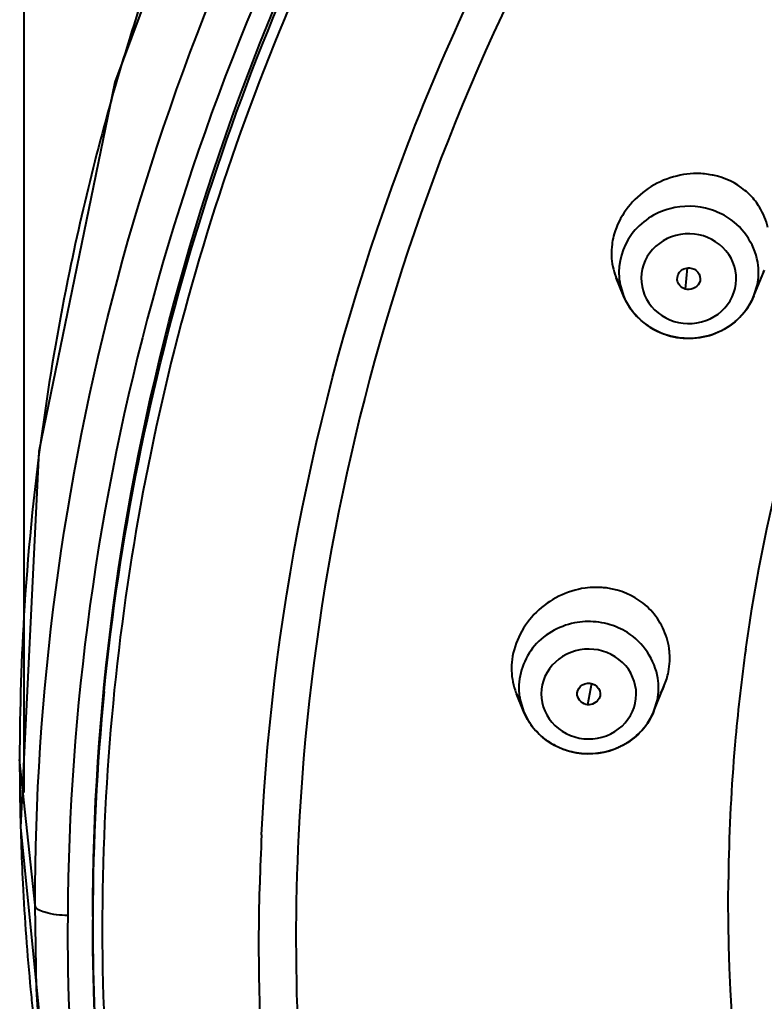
# Model space of a CAD drawing. Header units: millimetres. Extents: x 13495 to 14291, y -4366 to -3315.
# Drawn here: x 13864.16 to 13868.3, y -3794.98 to -3789.52 of the extents above; entities that cross this region are included whole.
import ezdxf

# ---------------------------------------------------------------- set-up
doc = ezdxf.new("R2010")
doc.units = ezdxf.units.MM
doc.header["$LTSCALE"] = 0.1
doc.layers.get('0').update_dxf_attribs({"lineweight": 15})
doc.layers.add('1', color=7, linetype='Continuous')
doc.styles.add('ARIAL', font='arial.ttf')
doc.dimstyles.new('사본 ISO-25', dxfattribs={"dimtxt": 4, "dimasz": 3.5, "dimexe": 0.5, "dimexo": 0.625, "dimgap": 1.5, "dimtad": 1, "dimtih": 1, "dimtoh": 1, "dimdec": 1, "dimlfac": 4, "dimdsep": 46, "dimtxsty": 'ARIAL', "dimcen": 0, "dimclrd": 3, "dimclre": 3, "dimclrt": 3, "dimadec": 1, "dimazin": 0, "dimtfac": 1, "dimtdec": 1, "dimtmove": 0, "dimatfit": 3, "dimfxl": 1.25, "dimtfill": 1, "dimarcsym": 0})

# ---------------------------------------------------------------- blocks, each defined once
blk = doc.blocks.new('*D104')
at = {"color": 3, "lineweight": -2, "transparency": 16777216}
for p, q in [((13864.184, -3793.8186), (13864.184, -3773.2593)), ((13894.2885, -3793.9819), (13894.2885, -3773.2593)), ((13867.684, -3773.7593), (13890.7885, -3773.7593))]:
    blk.add_line(p, q, dxfattribs=at)
at = {"color": 3, "transparency": 16777216}
for points in [[(13867.684, -3773.176), (13867.684, -3774.3427), (13864.184, -3773.7593)], [(13890.7885, -3773.176), (13890.7885, -3774.3427), (13894.2885, -3773.7593)]]:
    blk.add_solid(points, dxfattribs=at)
at = {"layer": 'Defpoints', "color": 0, "transparency": 16777216}
for p in [(13894.2885, -3773.7593), (13864.184, -3794.4436), (13894.2885, -3794.6069)]:
    blk.add_point(p, dxfattribs=at)
at = {"color": 3, "transparency": 16777216, "insert": (13879.2363, -3770.2511), "char_height": 4, "attachment_point": 5, "style": 'ARIAL', "bg_fill": 3, "box_fill_scale": 1.1, "bg_fill_color": 256, "bg_fill_true_color": 13158600, "bg_fill_transparency": 0}
blk.add_mtext('{\\fISOCPEUR|b0|i0|c0|p34;%%C}121', dxfattribs=at)

msp = doc.modelspace()

# ---------------------------------------------------------------- linework, layer by layer
at = {"layer": '1', "color": 7, "linetype": 'Continuous'}
for p, q in [((13867.875, -3790.8991), (13867.8633, -3791.017)), ((13868.2458, -3791.0555), (13868.3041, -3790.9125)), ((13867.5204, -3791.0555), (13867.4791, -3790.9542)), ((13867.5003, -3790.9867), (13867.5204, -3791.0555)), ((13868.2458, -3791.0555), (13868.2651, -3790.9917)), ((13867.3413, -3793.2112), (13867.3199, -3793.3301)), ((13867.6893, -3793.366), (13867.7474, -3793.2234)), ((13866.9639, -3793.366), (13866.9242, -3793.2686)), ((13866.9437, -3793.2972), (13866.9639, -3793.366)), ((13867.6893, -3793.366), (13867.7085, -3793.3022)), ((13864.2453, -3794.4436), (13864.1596, -3793.6333)), ((13864.164, -3794.0116), (13864.2671, -3795.0298)), ((13864.2533, -3794.9121), (13864.2453, -3794.4436)), ((13864.5667, -3794.5069), (13864.5667, -3794.5429)), ((13864.5667, -3794.5426), (13864.5691, -3794.5071)), ((13864.3188, -3795.85), (13864.2533, -3794.9121))]:
    msp.add_line(p, q, dxfattribs=at)
msp.add_lwpolyline([(13871.0063, -3781.655), (13869.3275, -3782.8573), (13867.7693, -3784.3486), (13866.4596, -3786.0388), (13865.4254, -3787.8915), (13864.689, -3789.8664), (13864.2657, -3791.9209), (13864.164, -3794.0116)], dxfattribs=at)
for centre, radius, start, end in [((13877.7956, -3793.6775), 13.6408, 161.29493, 163.04177), ((13877.739, -3793.6604), 13.5816, 163.04118, 168.35618), ((13867.9281, -3790.8208), 0.4463, 78.9886, 89.8521), ((13867.9303, -3790.8071), 0.4323, 78.0398, 78.9307), ((13867.9502, -3790.7649), 0.3852, 44.0768, 50.3085), ((13867.9518, -3790.7636), 0.3831, 31.7667, 44.0921), ((13867.9539, -3790.7613), 0.3801, 13.081, 31.6427), ((13867.852, -3790.8219), 0.3995, 163.8012, 170.9177), ((13867.8304, -3790.8187), 0.3776, 172.1045, 182.0712), ((13867.8411, -3790.82), 0.3884, 170.9461, 172.1365), ((13867.8149, -3790.819), 0.3621, 182.1063, 191.7345), ((13877.6519, -3793.6417), 13.4926, 168.35913, 171.91402), ((13867.8075, -3790.8204), 0.3546, 191.7685, 201.2246), ((13867.9221, -3790.9233), 0.3497, 348.7313, 6.1079), ((13867.923, -3790.7571), 0.4116, 336.2371, 337.8148), ((13867.8052, -3790.8212), 0.3522, 201.2404, 202.1942), ((13867.808, -3790.8199), 0.3552, 202.212, 211.5265), ((13867.8409, -3790.9237), 0.3464, 185.0071, 190.4889), ((13867.8538, -3790.9193), 0.3601, 202.2219, 214.0842), ((13867.9122, -3790.9191), 0.3604, 325.6343, 337.7787), ((13867.8618, -3790.9139), 0.3697, 214.0853, 221.4945), ((13867.9038, -3790.9133), 0.3706, 317.2077, 325.6195), ((13867.8671, -3790.9091), 0.3768, 221.5066, 228.4015), ((13867.8912, -3790.8995), 0.3893, 299.9359, 310.1652), ((13867.8984, -3790.9082), 0.3781, 310.1794, 317.197), ((13867.8892, -3790.8961), 0.3933, 296.5755, 299.9393), ((13877.636, -3793.6388), 13.4764, 171.91688, 176.34523), ((13867.3691, -3793.1337), 0.4572, 90.5664, 97.9309), ((13867.3688, -3793.1243), 0.4479, 89.4882, 90.5463), ((13867.3689, -3793.1207), 0.4443, 85.7441, 89.4898), ((13867.3694, -3793.1148), 0.4383, 81.7192, 85.7472), ((13877.5928, -3793.6361), 13.4331, 176.34486, 179.98803), ((13867.3267, -3793.2803), 0.4134, 84.3761, 100.9651), ((13867.3318, -3793.2627), 0.3949, 57.8742, 66.3084), ((13867.3902, -3793.07), 0.3876, 25.8582, 34.6081), ((13867.3906, -3793.07), 0.3871, 6.4558, 7.9798), ((13878.0573, -3794.41), 9.9541, 171.97891, 174.81463), ((13867.2911, -3793.1282), 0.3941, 172.6449, 181.7284), ((13867.2741, -3793.1286), 0.3771, 181.7504, 191.3555), ((13867.3653, -3793.0674), 0.4127, 337.7895, 348.8987), ((13867.263, -3793.1306), 0.3659, 191.3867, 201.1201), ((13867.355, -3793.0633), 0.4238, 331.2273, 336.9507), ((13867.3579, -3793.0646), 0.4207, 336.9571, 337.8185), ((13877.6783, -3794.5438), 13.1116, 174.36609, 179.83942), ((13867.2586, -3793.1322), 0.3611, 201.1459, 202.1949), ((13867.2593, -3793.1318), 0.362, 202.2027, 211.2736), ((13867.2837, -3793.2343), 0.3458, 185.6818, 190.4899), ((13867.2995, -3793.2286), 0.3626, 202.2567, 217.6992), ((13867.3547, -3793.2292), 0.3614, 324.2899, 337.766), ((13867.3091, -3793.221), 0.3749, 217.7164, 226.4891), ((13867.3462, -3793.2229), 0.372, 315.6921, 324.2727), ((13867.3154, -3793.2141), 0.3842, 226.5171, 236.0403), ((13867.3403, -3793.217), 0.3804, 307.7497, 315.674), ((13867.3215, -3793.2051), 0.3951, 236.0417, 246.503), ((13867.3312, -3793.2041), 0.3962, 293.7313, 297.4157), ((13867.3329, -3793.2073), 0.3926, 297.4136, 307.7405), ((13878.0559, -3794.4098), 9.9527, 174.81488, 178.81591), ((13867.3229, -3793.2019), 0.3986, 246.506, 249.1846), ((13867.3266, -3793.1913), 0.4099, 249.221, 264.3045), ((13877.56, -3793.6355), 13.4003, 179.99055, 180.95794), ((13877.5933, -3793.6348), 13.4336, 180.95833, 182.94284), ((13877.7676, -3794.653), 12.2761, 177.20212, 178.49441), ((13878.0415, -3794.4093), 9.9383, 178.81698, 179.37882), ((13877.6237, -3793.6333), 13.4641, 182.94292, 185.45827), ((13877.6423, -3794.5431), 13.0756, 179.99945, 180.34885), ((13877.6945, -3794.5408), 13.1278, 180.35739, 188.78865), ((13877.6298, -3793.6327), 13.4702, 185.45811, 185.96855)]:
    msp.add_arc(centre, radius, start, end, dxfattribs=at)
for points, knots in [([(13864.63, -3793.2566), (13864.7985, -3791.5486), (13865.8389, -3788.1363), (13869.2264, -3783.9757), (13873.9583, -3781.2677), (13879.388, -3780.3626), (13884.7984, -3781.3675), (13889.4745, -3784.1631), (13892.7757, -3788.3871), (13893.7443, -3791.8176), (13893.8773, -3793.5278)], [0, 0, 0, 0, 0.121767, 0.245638, 0.372075, 0.500191, 0.628257, 0.75457, 0.878307, 1, 1, 1, 1]), ([(13890.4964, -3803.3838), (13891.7025, -3802.0103), (13893.5812, -3798.7628), (13894.181, -3793.1935), (13892.4539, -3787.8406), (13888.6966, -3783.5616), (13883.5237, -3780.9851), (13877.7181, -3780.471), (13872.142, -3782.0794), (13869.0826, -3784.4668), (13867.869, -3785.8853)], [0, 0, 0, 0, 0.12306, 0.244548, 0.366574, 0.490907, 0.617911, 0.74639, 0.874326, 1, 1, 1, 1]), ([(13865.5061, -3794.0538), (13865.5699, -3792.7498), (13866.1258, -3790.1294), (13868.1502, -3786.6444), (13871.1731, -3783.8917), (13874.9145, -3782.1166), (13879.0382, -3781.4684), (13883.1805, -3782.0032), (13886.9724, -3783.6719), (13889.0646, -3785.4698), (13889.9385, -3786.4918)], [0, 0, 0, 0, 0.120916, 0.24321, 0.36755, 0.493861, 0.621392, 0.748983, 0.875454, 1, 1, 1, 1]), ([(13892.7719, -3794.0552), (13892.7069, -3792.7184), (13892.1186, -3790.0303), (13889.9707, -3786.491), (13886.7787, -3783.7586), (13882.8617, -3782.0957), (13878.5994, -3781.6522), (13874.3976, -3782.4698), (13870.6614, -3784.4699), (13868.7005, -3786.497), (13867.9181, -3787.6229)], [0, 0, 0, 0, 0.121003, 0.243481, 0.36811, 0.494728, 0.622437, 0.749946, 0.876036, 1, 1, 1, 1]), ([(13864.2453, -3794.4436), (13864.2455, -3793.274), (13864.5568, -3790.915), (13865.9258, -3787.6084), (13868.1089, -3784.7235), (13870.0088, -3783.207), (13871.0379, -3782.571)], [0, 0, 0, 0, 0.246205, 0.494235, 0.745332, 1, 1, 1, 1]), ([(13871.1671, -3782.8391), (13870.153, -3783.4624), (13868.2787, -3784.9491), (13866.1183, -3787.7802), (13864.7539, -3791.0302), (13864.4342, -3793.3526), (13864.4272, -3794.5054)], [0, 0, 0, 0, 0.254475, 0.505486, 0.753567, 1, 1, 1, 1]), ([(13864.5667, -3794.5073), (13864.5666, -3793.3599), (13864.8733, -3791.0459), (13866.2223, -3787.8053), (13868.3709, -3784.9823), (13870.2388, -3783.5015), (13871.2498, -3782.8814)], [0, 0, 0, 0, 0.246294, 0.494326, 0.745387, 1, 1, 1, 1]), ([(13867.869, -3785.8853), (13866.8327, -3787.0964), (13865.1734, -3789.8864), (13864.3285, -3794.6573), (13865.2384, -3799.4172), (13866.9351, -3802.1861), (13867.9876, -3803.3845)], [0, 0, 0, 0, 0.251502, 0.499887, 0.748335, 1, 1, 1, 1]), ([(13867.9181, -3787.6229), (13867.262, -3788.5672), (13866.206, -3790.6354), (13865.7668, -3792.9173), (13865.7114, -3794.0552)], [0, 0, 0, 0, 0.50231, 1, 1, 1, 1]), ([(13868.2006, -3793.021), (13868.3131, -3792.2228), (13868.5955, -3791.1689), (13869.0361, -3790.1859), (13869.1564, -3789.9434)], [0, 0, 0, 0, 0.748603, 1, 1, 1, 1]), ([(13867.9292, -3790.3746), (13867.8285, -3790.3743), (13867.6246, -3790.4412), (13867.496, -3790.6152), (13867.4684, -3790.7105)], [0, 0, 0, 0, 0.503779, 1, 1, 1, 1]), ([(13867.778, -3790.57), (13867.6949, -3790.5921), (13867.5396, -3790.6917), (13867.4885, -3790.8711), (13867.4958, -3790.9539)], [0, 0, 0, 0, 0.508578, 1, 1, 1, 1]), ([(13867.9649, -3790.7217), (13867.9004, -3790.7019), (13867.7533, -3790.7111), (13867.6046, -3790.8707), (13867.6224, -3791.0889), (13867.7383, -3791.1778), (13867.8014, -3791.1971)], [0, 0, 0, 0, 0.256989, 0.505913, 0.748821, 1, 1, 1, 1]), ([(13867.8014, -3791.1971), (13867.8659, -3791.2169), (13868.013, -3791.2077), (13868.1616, -3791.0481), (13868.1439, -3790.8299), (13868.028, -3790.741), (13867.9649, -3790.7217)], [0, 0, 0, 0, 0.256989, 0.505913, 0.748821, 1, 1, 1, 1]), ([(13867.8196, -3790.9663), (13867.8172, -3790.947), (13867.8365, -3790.9026), (13867.8834, -3790.8959), (13867.9029, -3790.9019)], [0, 0, 0, 0, 0.488326, 1, 1, 1, 1]), ([(13867.9029, -3790.9019), (13867.9191, -3790.9068), (13867.9485, -3790.9305), (13867.9493, -3790.9692), (13867.942, -3790.9839)], [0, 0, 0, 0, 0.507789, 1, 1, 1, 1]), ([(13868.2458, -3791.0555), (13868.2104, -3791.1423), (13868.0638, -3791.293), (13867.8557, -3791.3035), (13867.7647, -3791.2756)], [0, 0, 0, 0, 0.4964, 1, 1, 1, 1]), ([(13867.306, -3792.6808), (13867.2063, -3792.6947), (13867.0139, -3792.7888), (13866.9128, -3792.98), (13866.9002, -3793.0778)], [0, 0, 0, 0, 0.505094, 1, 1, 1, 1]), ([(13867.2481, -3792.8744), (13867.1586, -3792.8918), (13866.9875, -3792.9896), (13866.9309, -3793.1811), (13866.9396, -3793.2685)], [0, 0, 0, 0, 0.509156, 1, 1, 1, 1]), ([(13867.3542, -3793.0213), (13867.2874, -3793.0147), (13867.1454, -3793.0516), (13867.0342, -3793.2398), (13867.1009, -3793.4482), (13867.2326, -3793.5119), (13867.2989, -3793.5185)], [0, 0, 0, 0, 0.255954, 0.502084, 0.746081, 1, 1, 1, 1]), ([(13867.2989, -3793.5185), (13867.3658, -3793.5252), (13867.5078, -3793.4882), (13867.6189, -3793.3), (13867.5523, -3793.0917), (13867.4206, -3793.0279), (13867.3542, -3793.0213)], [0, 0, 0, 0, 0.255954, 0.502084, 0.746081, 1, 1, 1, 1]), ([(13867.2629, -3793.2762), (13867.2609, -3793.2588), (13867.2758, -3793.2197), (13867.3151, -3793.2079), (13867.3333, -3793.2097)], [0, 0, 0, 0, 0.48889, 1, 1, 1, 1]), ([(13867.3333, -3793.2097), (13867.3522, -3793.2116), (13867.3901, -3793.2326), (13867.3936, -3793.2778), (13867.3851, -3793.2939)], [0, 0, 0, 0, 0.510638, 1, 1, 1, 1]), ([(13867.2866, -3793.6019), (13867.2173, -3793.595), (13867.0806, -3793.5445), (13866.9898, -3793.4296), (13866.9639, -3793.366)], [0, 0, 0, 0, 0.503312, 1, 1, 1, 1]), ([(13867.6893, -3793.366), (13867.6585, -3793.4413), (13867.5414, -3793.5747), (13867.3687, -3793.61), (13867.2866, -3793.6019)], [0, 0, 0, 0, 0.496403, 1, 1, 1, 1]), ([(13865.7114, -3794.0552), (13865.635, -3795.6245), (13866.1117, -3798.845), (13867.78, -3801.6342), (13868.8325, -3802.8283)], [0, 0, 0, 0, 0.496751, 1, 1, 1, 1]), ([(13871.0069, -3801.4934), (13870.0857, -3800.5381), (13868.5949, -3798.2763), (13868.0896, -3795.6096), (13868.1038, -3794.3016)], [0, 0, 0, 0, 0.503611, 1, 1, 1, 1]), ([(13868.6745, -3802.9625), (13867.6359, -3801.7842), (13865.9781, -3799.0447), (13865.455, -3795.8803), (13865.4957, -3794.3305)], [0, 0, 0, 0, 0.503245, 1, 1, 1, 1]), ([(13864.4271, -3794.5014), (13864.3846, -3794.501), (13864.327, -3794.4962), (13864.2481, -3794.4663), (13864.2453, -3794.4436)], [0, 0, 0, 0, 0.650215, 1, 1, 1, 1]), ([(13864.427, -3794.5054), (13864.4172, -3796.1266), (13865.0089, -3799.4227), (13866.7409, -3802.2822), (13867.8191, -3803.5225)], [0, 0, 0, 0, 0.496603, 1, 1, 1, 1]), ([(13867.9575, -3803.4074), (13866.8884, -3802.1925), (13865.1681, -3799.3838), (13864.5666, -3796.1404), (13864.5667, -3794.5426)], [0, 0, 0, 0, 0.503189, 1, 1, 1, 1])]:
    msp.add_open_spline(points, degree=3, knots=knots, dxfattribs=at)
for points in [[(13868.1962, -3790.4685), (13868.1461, -3790.4269), (13868.0837, -3790.3976), (13868.0199, -3790.3841)], [(13868.0032, -3790.5743), (13867.9315, -3790.5522), (13867.8506, -3790.5507), (13867.778, -3790.57)], [(13868.1035, -3790.621), (13868.0726, -3790.6009), (13868.0385, -3790.5851), (13868.0032, -3790.5743)], [(13868.2698, -3790.8861), (13868.2586, -3790.7824), (13868.191, -3790.6779), (13868.1035, -3790.621)], [(13867.8633, -3791.017), (13867.842, -3791.0104), (13867.8222, -3790.9885), (13867.8196, -3790.9663)], [(13867.942, -3790.9839), (13867.9293, -3791.0094), (13867.8905, -3791.0253), (13867.8633, -3791.017)], [(13867.7647, -3791.2756), (13867.6599, -3791.2434), (13867.5618, -3791.1569), (13867.5204, -3791.0555)], [(13867.6169, -3791.1909), (13867.6586, -3791.228), (13867.7097, -3791.2562), (13867.763, -3791.2726)], [(13867.763, -3791.2726), (13867.8596, -3791.3023), (13867.9748, -3791.2931), (13868.0651, -3791.2478)], [(13867.629, -3792.7646), (13867.5731, -3792.7205), (13867.5029, -3792.6913), (13867.4325, -3792.681)], [(13867.7092, -3792.8499), (13867.687, -3792.8177), (13867.6597, -3792.7887), (13867.629, -3792.7646)], [(13867.4905, -3792.9011), (13867.4516, -3792.884), (13867.4095, -3792.873), (13867.3672, -3792.8688)], [(13867.774, -3793.0163), (13867.7684, -3792.9765), (13867.7565, -3792.9371), (13867.739, -3792.901)], [(13867.7113, -3793.1814), (13867.6959, -3793.081), (13867.6278, -3792.9823), (13867.5418, -3792.9283)], [(13867.7703, -3793.1469), (13867.778, -3793.1074), (13867.7798, -3793.0664), (13867.7753, -3793.0265)], [(13867.7085, -3793.3022), (13867.7164, -3793.2627), (13867.7173, -3793.2212), (13867.7113, -3793.1814)], [(13867.3199, -3793.3301), (13867.2939, -3793.3275), (13867.2659, -3793.3022), (13867.2629, -3793.2762)], [(13867.3851, -3793.2939), (13867.3735, -3793.3159), (13867.3446, -3793.3326), (13867.3199, -3793.3301)], [(13867.286, -3793.5991), (13867.3547, -3793.6059), (13867.4274, -3793.5946), (13867.4906, -3793.5668)]]:
    msp.add_open_spline(points, degree=3, dxfattribs=at)

# ---------------------------------------------------------------- next in the draw order: dimensions: what is measured, and where the dimension line sits
dim = msp.add_linear_dim(base=(13894.2885, -3773.7593), p1=(13864.184, -3794.4436), p2=(13894.2885, -3794.6069), text='{\\fISOCPEUR|b0|i0|c0|p34;%%C}121', dimstyle='사본 ISO-25')
dim.commit()
dim.dimension.update_dxf_attribs({"geometry": '*D104', "text_midpoint": (13879.2363, -3770.2511)})

doc.saveas('drawing.dxf')
